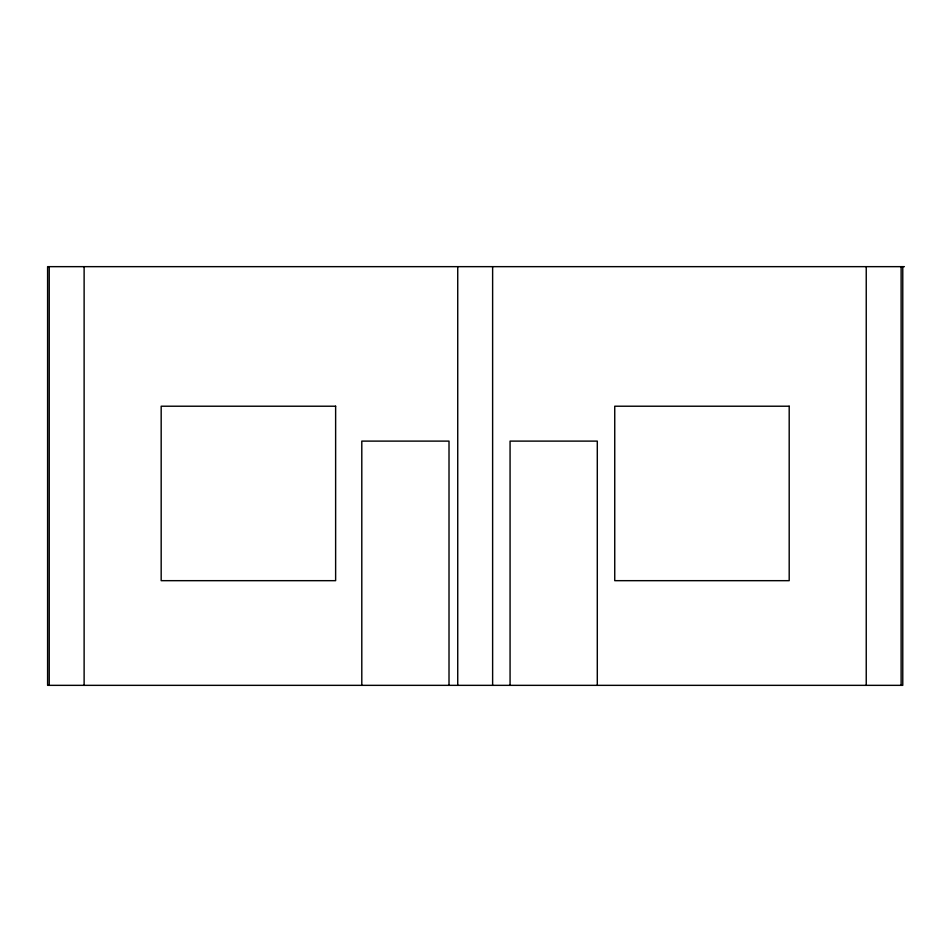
<?xml version="1.0" encoding="UTF-8"?>
<svg xmlns="http://www.w3.org/2000/svg" width="952" height="952" viewBox="0 0 952 952"><rect width="100%" height="100%" fill="white"/><g stroke="black" fill="none" stroke-linecap="round" stroke-linejoin="round"><path stroke-width="1.43" d="M904.4 266.655L47.6 266.655L47.6 685.345L902.77 685.345L902.77 266.655M901.127 266.655L901.127 685.345M866.237 266.655L866.237 685.345M597.297 685.345L597.297 441.109L510.07 441.109L510.07 685.345M492.624 266.655L492.624 685.345M457.733 266.655L457.733 685.345M449.011 685.345L449.011 441.109L361.796 441.109L361.796 685.345M84.121 266.655L84.121 685.345M49.23 266.655L49.23 685.345M335.628 406.218L161.174 406.218L161.174 580.672L335.628 580.672L335.628 406.218M789.196 406.218L614.742 406.218L614.742 580.672L789.196 580.672L789.196 406.218"/></g></svg>
